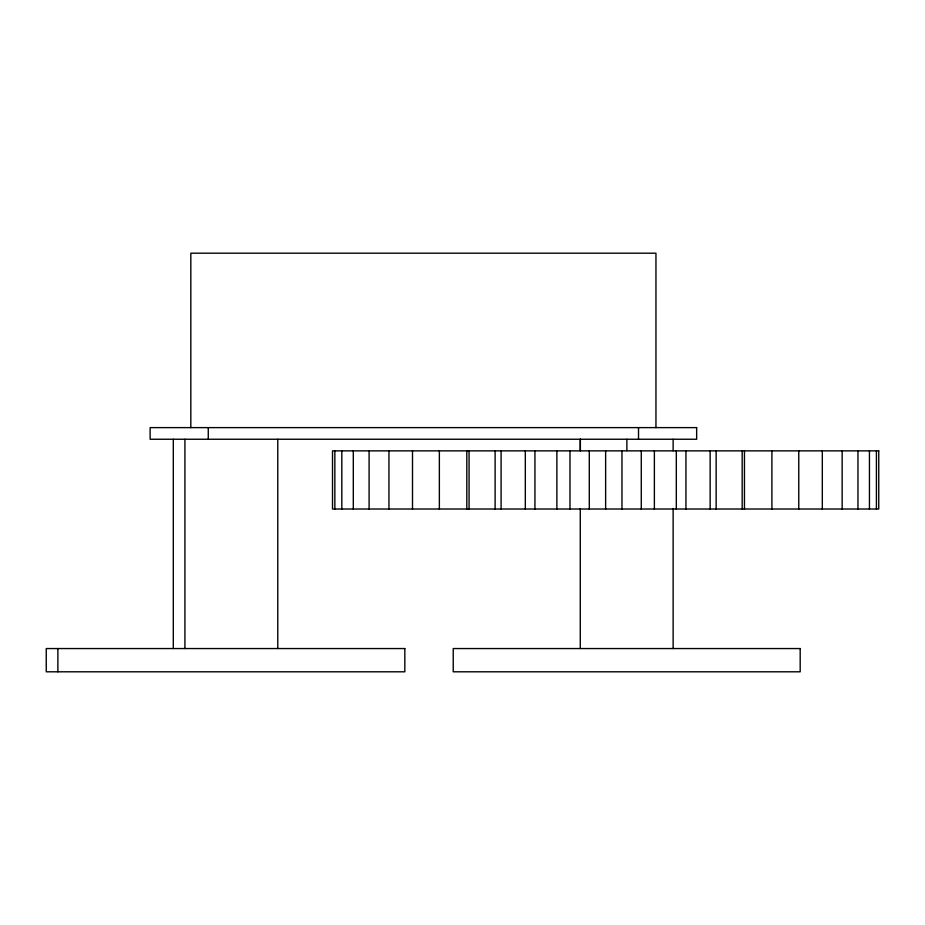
<?xml version="1.0" encoding="UTF-8"?>
<svg xmlns="http://www.w3.org/2000/svg" width="925" height="925" viewBox="0 0 925 925"><rect width="100%" height="100%" fill="white"/><g stroke="black" fill="none" stroke-linecap="round" stroke-linejoin="round"><path stroke-width="1.39" d="M876.414 450.868L876.414 509.016M869.442 450.868L869.442 509.016M857.961 450.868L857.961 509.016M842.155 450.868L842.155 509.016M822.313 450.868L822.313 509.016M798.761 450.868L798.761 509.016M771.901 450.868L771.901 509.016M744.452 450.868L744.452 509.016M742.185 450.868L742.185 509.016M716.147 450.868L716.147 509.016M710.146 450.868L710.146 509.016M685.945 450.868L685.945 509.016M676.314 450.868L676.314 509.016M673.134 439.248L673.134 450.787M673.134 508.53L673.134 648.552M655.952 427.616L655.952 253.196L190.827 253.196L190.827 427.616M654.38 450.868L654.38 509.016M641.279 450.868L641.279 509.016M638.516 427.616L638.516 439.248M626.884 439.248L626.884 450.637M621.97 450.868L621.97 509.016M605.632 450.868L605.632 509.016M589.294 450.868L589.294 509.016M580.368 439.248L580.368 450.637M580.276 439.248L580.276 450.787M580.276 508.53L580.276 648.552M569.985 450.868L569.985 509.016M556.885 450.868L556.885 509.016M534.939 450.868L534.939 509.016M525.319 450.868L525.319 509.016M501.107 450.868L501.107 509.016M495.118 450.868L495.118 509.016M469.067 450.868L469.067 509.016M466.813 450.868L466.813 509.016M439.363 450.868L439.363 509.016M412.504 450.868L412.504 509.016M388.951 450.868L388.951 509.016M369.098 450.868L369.098 509.016M353.304 450.868L353.304 509.016M341.822 450.868L341.822 509.016M334.85 450.868L334.85 509.016M277.778 439.248L277.778 648.552M208.275 427.616L208.275 439.248M184.919 439.248L184.919 648.552M173.299 439.248L173.299 648.552M57.882 648.552L57.882 671.804M696.652 427.616L150.127 427.616L150.127 439.248L696.652 439.248L696.652 427.616M878.75 450.868L332.514 450.868L332.514 509.016L878.75 509.016L878.75 450.868M404.826 648.552L46.25 648.552L46.25 671.804L404.826 671.804L404.826 648.552M800.183 648.552L453.227 648.552L453.227 671.804L800.183 671.804L800.183 648.552"/></g></svg>
